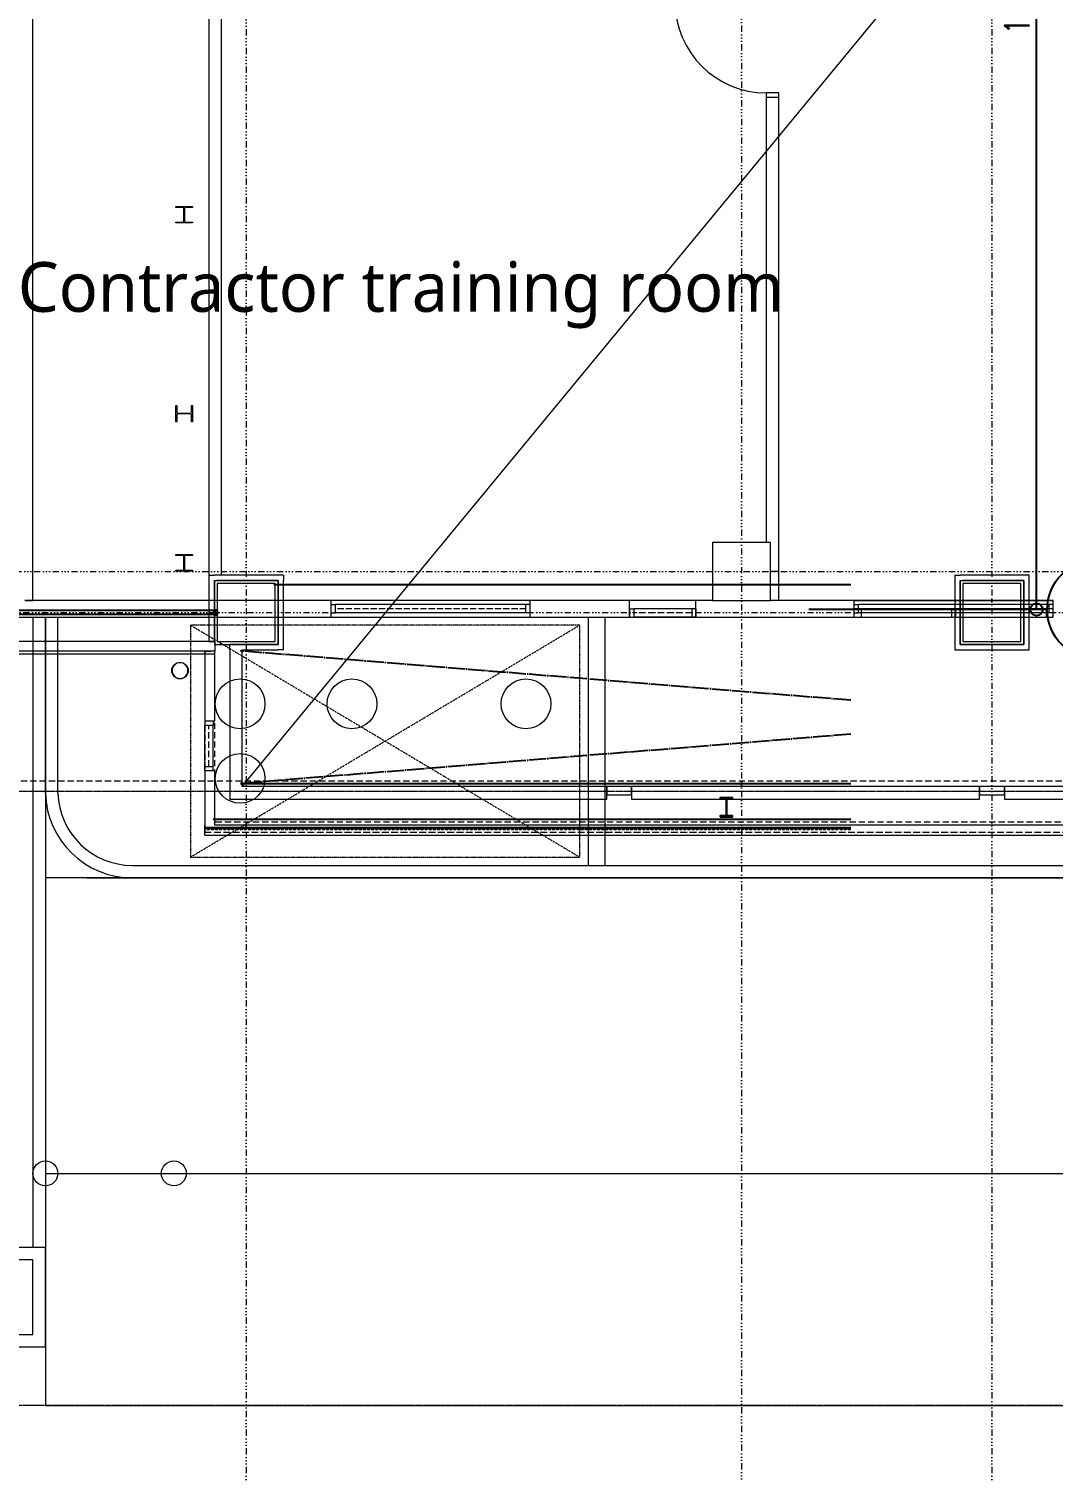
# Model space of a CAD drawing. Extents: x -168053 to 290600, y -560063 to 131745.
# Drawn here: x 240976 to 253339, y -10360 to 7043 of the extents above; entities that cross this region are included whole.
import ezdxf
from ezdxf.enums import TextEntityAlignment as Align

# ---------------------------------------------------------------- set-up
doc = ezdxf.new("R2010")
doc.units = 0
doc.header["$LTSCALE"] = 250
for name, pattern in [('H12PL1$0$CENTERK4', [0.3582, 0.3333, -0.0083, 0.0083, -0.0083]), ('H12PL1$0$DOTK1', [0.01, 0.005, -0.005]), ('H12PL1$0$HIDDEN', [0.4, 0.3, -0.1]), ('H12PL1$0$JJP_三點線', [0.9, 0.3, -0.15, 0, -0.15, 0, -0.15, 0, -0.15]), ('H12PL1$0$JJP_虛線(退縮線、投影線、地下室範圍、非屬本工程、圖面分區)', [0.45, 0.3, -0.15]), ('H12PL25$0$JJP_三點線', [0.9, 0.3, -0.15, 0, -0.15, 0, -0.15, 0, -0.15]), ('H12PL25$0$JJP_虛線(退縮線、投影線、地下室範圍、非屬本工程、圖面分區)', [0.45, 0.3, -0.15]), ('XFM2P25-200K$0$H12PL2$0$CENTERK1', [0.983, 0.833, -0.05, 0.05, -0.05])]:
    doc.linetypes.add(name, pattern=pattern)
for name, color, linetype in [('H12PL1$0$A-WALL-EX', 252, 'Continuous'), ('H12PL1$0$A-WALL-IN', 252, 'Continuous'), ('H12PL1$0$A-ZONE', 252, 'Continuous'), ('H12PL1$0$Door', 252, 'Continuous'), ('H12PL1$0$L10_14_KABE1', 252, 'Continuous'), ('H12PL1$0$L10_14_SIKICHI', 252, 'Continuous'), ('H12PL1$0$L10_14_SITE', 252, 'Continuous'), ('H12PL1$0$L10_14_SUGATA3', 252, 'Continuous'), ('H12PL1$0$L10_14_SUGATAD', 252, 'Continuous'), ('H12PL1$0$L10_14_陰井', 252, 'Continuous'), ('H12PL1$0$S-COL', 252, 'Continuous'), ('H12PL1$0$S-GRID', 252, 'Continuous'), ('H12PL1$0$Window', 252, 'Continuous'), ('H12PL25$0$A-OBJE-2D', 252, 'Continuous'), ('H12PL25$0$A-OBJE-MEP', 252, 'Continuous'), ('H12PL25$0$A-WALL-EX', 252, 'Continuous'), ('H12PL25$0$A-WALL-IN', 252, 'Continuous'), ('H12PL25$0$S-COL', 252, 'Continuous'), ('H12PL25$0$S-GRID', 252, 'Continuous'), ('H12PL25$0$Window', 252, 'Continuous'), ('XFDP20$0$A-Partition-Col (50K)', 9, 'Continuous'), ('XFDP20$0$A-W-R1 (Rockwool) (8K)', 9, 'Continuous'), ('XFM2P25-200K$0$arc-dim', 2, 'Continuous'), ('XFM2P25-200K$0$FLAG', 7, 'Continuous'), ('XFM2P25-200K$0$H12PL2$0$Fin-1', 253, 'Continuous'), ('XFM2P25-200K$0$H12PL2$0$Steel', 144, 'Continuous'), ('XFM2P25-200K$0$H12PL2$0$Temp', 251, 'Continuous'), ('XFM2P25-200K$0$M-PIPE-CHWR13', 94, 'Continuous'), ('XFM2P25-200K$0$柱位', 7, 'Continuous')]:
    doc.layers.add(name, color=color, linetype=linetype)
doc.styles.add('H12PL1$0$Standard', font='', dxfattribs={"width": 0.8})
doc.styles.add('XFM2P25-200K$0$CHINA', font='romans.shx', dxfattribs={"width": 0.7, "bigfont": 'chineset.shx'})
doc.styles.add('XFM2P25-200K$0$型式1', font='simplex.shx', dxfattribs={"width": 0.8, "bigfont": 'chineset.shx'})
doc.styles.get('H12PL1$0$Standard').set_extended_font_data('Microsoft JhengHei')
doc.dimstyles.new('XFM2P25-200K$0$ADS-100R', dxfattribs={"dimscale": 100, "dimtxt": 3, "dimasz": 1.5, "dimexe": 0, "dimexo": 0, "dimgap": 0.1, "dimtad": 1, "dimdec": 1, "dimrnd": 0.1, "dimdsep": 46, "dimlunit": 6, "dimtxsty": 'XFM2P25-200K$0$型式1', "dimblk1": 'XFM2P25-200K$0$_Origin', "dimblk2": 'XFM2P25-200K$0$_Origin', "dimsah": 1, "dimcen": 0, "dimclrd": 2, "dimclre": 11, "dimclrt": 7, "dimadec": 0, "dimazin": 0, "dimtfac": 1, "dimtdec": 1, "dimtix": 1, "dimtmove": 2, "dimatfit": 3, "dimldrblk": 'XFM2P25-200K$0$_Origin', "dimfxl": 1, "dimtolj": 1, "dimarcsym": 0})

# ---------------------------------------------------------------- blocks, each defined once
blk = doc.blocks.new('XFM2P25-200K$0$柱位編號')
at = {"layer": 'XFM2P25-200K$0$柱位'}
blk.add_circle((0, 0), 6, dxfattribs=at)
at = {"layer": 'XFM2P25-200K$0$柱位', "color": 7, "style": 'XFM2P25-200K$0$CHINA', "width": 0.7}
blk.add_attdef('LINNNO.', text='', height=6.5, dxfattribs=at).set_placement((0, -2.8), align=Align.CENTER)
blk = doc.blocks.new('XFM2P25-200K$0$_Origin')
at = {"color": 0, "lineweight": -2}
blk.add_line((0, 0), (-1, 0), dxfattribs=at)
blk.add_circle((0, 0), 0.5, dxfattribs=at)
blk = doc.blocks.new('*D28')
at = {"layer": 'DEFPOINTS', "color": 0, "transparency": 16777216}
for p in [(226737, 15037), (226737, 15037), (226737, 37)]:
    blk.add_point(p, dxfattribs=at)
at = {"layer": 'XFM2P25-200K$0$arc-dim', "color": 2, "lineweight": -2, "transparency": 16777216}
blk.add_line((226737, 187), (226737, 14887), dxfattribs=at)
at = {"layer": 'XFM2P25-200K$0$arc-dim', "color": 2, "lineweight": -2, "transparency": 16777216, "xscale": 150, "yscale": 150, "zscale": 150}
for p, rotation in [((226737, 15037), 90), ((226737, 37), 270)]:
    blk.add_blockref('XFM2P25-200K$0$_Origin', p, dxfattribs=dict(at, rotation=rotation))
at = {"layer": 'XFM2P25-200K$0$arc-dim', "color": 7, "transparency": 16777216, "insert": (226548, 7537), "char_height": 300, "attachment_point": 5, "rotation": 90, "style": 'XFM2P25-200K$0$型式1'}
blk.add_mtext('\\A1;15,000', dxfattribs=at)
blk = doc.blocks.new('XFDP20$0$TP1-50-Partition_Col-side')
blk.add_lwpolyline([(-2.5, -4), (-2.5, -3.9), (-2.6, -3.9), (-2.5, -3), (-2.5, -0.3), (-2.4, -0.2), (-0.7, -0.2), (-0.5, -0.2), (-0.1, -0.2), (0, -0.2), (0, -0.2), (0.5, -0.2), (0.6, -0.2), (2.4, -0.2), (2.5, -0.3), (2.5, -3), (2.6, -3.9), (2.5, -3.9), (2.5, -4), (2.7, -4), (2.7, 0), (-2.7, 0), (-2.7, -4)], close=True)
for points in [[(-1.6, -2.1), (-2.3, -2.1, 0.414213), (-2.4, -2.2), (-2.4, -3.6), (-2.5, -3.6), (-2.5, -2.2, -0.414213), (-2.3, -2), (-1.6, -2), (-1.6, -2.1)], [(1.6, -2.1), (2.3, -2.1, -0.414213), (2.4, -2.2), (2.4, -3.6), (2.5, -3.6), (2.5, -2.2, 0.414213), (2.3, -2), (1.6, -2), (1.6, -2.1)]]:
    blk.add_lwpolyline(points, format="xyb")
blk.add_lwpolyline([(2.2, -3.6), (-2.2, -3.6, -0.414214), (-2.3, -3.5), (-2.3, -2.6, -0.414214), (-2.2, -2.5), (-1.3, -2.5, 0.414214), (-1.1, -2.3), (-1.1, -2.2, 0.414214), (-1.3, -2.1), (-1.9, -2.1), (-1.9, -2.1), (-1.3, -2.1, -0.414214), (-1.2, -2.2), (-1.2, -2.3, -0.414214), (-1.3, -2.4), (-2.2, -2.4, 0.414214), (-2.4, -2.6), (-2.4, -3.5, 0.414214), (-2.2, -3.6), (2.2, -3.6, 0.414214), (2.4, -3.5), (2.4, -2.6, 0.414214), (2.2, -2.4), (1.3, -2.4, -0.414214), (1.2, -2.3), (1.2, -2.2, -0.414214), (1.3, -2.1), (1.9, -2.1), (1.9, -2.1), (1.3, -2.1, 0.414214), (1.1, -2.2), (1.1, -2.3, 0.414214), (1.3, -2.5), (2.2, -2.5, -0.414214), (2.3, -2.6), (2.3, -3.5, -0.414214)], format="xyb", close=True)
blk = doc.blocks.new('XFDP20')
at = {"layer": 'XFDP20$0$A-W-R1 (Rockwool) (8K)'}
for p, q in [((243250, 25, 0), (235550, 25, 0)), ((243250, -25, 0), (235550, -25, 0))]:
    blk.add_line(p, q, dxfattribs=at)
at = {"layer": 'XFDP20$0$A-Partition-Col (50K)', "xscale": 10, "yscale": 10, "zscale": 10, "rotation": 270}
blk.add_blockref('XFDP20$0$TP1-50-Partition_Col-side', (243250, 0, 0), dxfattribs=at)
blk = doc.blocks.new('H12PL25')
at = {"layer": 'H12PL25$0$A-OBJE-2D', "lineweight": 0}
blk.add_line((243550, -2100), (261050, 19100), dxfattribs=at)
at = {"layer": 'H12PL25$0$A-OBJE-MEP', "lineweight": 0, "flags": 128}
blk.add_lwpolyline([(242895, -700, 1), (242705, -700, 1)], format="xyb", close=True, dxfattribs=at)
at = {"layer": 'H12PL25$0$A-OBJE-MEP', "lineweight": 0}
blk.add_circle((242800, -700), 100, dxfattribs=at)
at = {"layer": 'H12PL25$0$A-WALL-EX', "lineweight": 0}
for p, q in [((243100, -465), (185050, -465)), ((243100, -500), (243100, -465)), ((243128, -465), (243100, -465)), ((243100, -500), (243100, -465)), ((243128, -465), (243100, -465)), ((243100, -500), (243220, -500)), ((243220, -465), (243128, -465)), ((243220, -465), (243128, -465)), ((243100, -1307), (243220, -1307)), ((243100, -1907), (243220, -1907))]:
    blk.add_line(p, q, dxfattribs=at)
at = {"layer": 'H12PL25$0$A-WALL-EX', "linetype": 'H12PL25$0$JJP_虛線(退縮線、投影線、地下室範圍、非屬本工程、圖面分區)', "lineweight": 0}
for p, q in [((243100, -465), (243100, -2530)), ((243220, -500), (243220, -465)), ((243100, -2530), (243100, -2650)), ((243100, -2650), (243220, -2650)), ((243220, -2650), (263780, -2650))]:
    blk.add_line(p, q, dxfattribs=at)
at = {"layer": 'H12PL25$0$A-WALL-EX', "lineweight": 0, "flags": 128}
for points in [[(243220, -350), (185050, -350)], [(185050, -500), (243100, -500)], [(185050, -500), (243100, -500)], [(185050, -500), (243100, -500)], [(185050, -500), (243100, -500)], [(243100, -500), (243100, -1307)], [(243220, -350), (243220, -465)], [(243220, -1307), (243220, -465)], [(243100, -1907), (243100, -2565)], [(243220, -2565), (243220, -1907)], [(243100, -2685), (243100, -2565)], [(263780, -2565), (243220, -2565)], [(243100, -2685), (263780, -2685)]]:
    blk.add_lwpolyline(points, dxfattribs=at)
at = {"layer": 'H12PL25$0$A-WALL-EX', "linetype": 'H12PL25$0$JJP_虛線(退縮線、投影線、地下室範圍、非屬本工程、圖面分區)', "lineweight": 0, "flags": 128}
for points in [[(243099.97, -465), (243100, -465)], [(243099.97, -465), (243099.97, -2650)], [(243100, -465), (243220, -465)], [(243220, -2530), (243220, -465)], [(263780, -2530), (243220, -2530)], [(243099.97, -2650.03), (243099.97, -2650)], [(243099.97, -2650.03), (263900, -2650.03)]]:
    blk.add_lwpolyline(points, dxfattribs=at)
at = {"layer": 'H12PL25$0$A-WALL-IN', "lineweight": 0, "flags": 128}
for points in [[(243150, 37225), (243150, 450)], [(243300, 450), (243300, 14650)], [(243150, 14550), (243150, 450)], [(243300, 450), (243300, 14550)], [(243150, 450), (243215, 450)], [(243150, 450), (243150, -350)], [(244050, 450), (243215, 450)], [(243215, 385), (243985, 385)], [(243215, -350), (243215, 385)], [(243215, 385), (243250, 385)], [(243215, 385), (243215, -385)], [(243950, 385), (243250, 385)], [(243985, 385), (243950, 385)], [(243985, 385), (243985, -385)], [(243985, -350), (243985, 385)], [(244050, 450), (244050, 385)], [(244050, -450), (244050, 385)], [(252150, 450), (252215, 450)], [(252150, 450), (252150, -450)], [(252985, 450), (252215, 450)], [(252215, 385), (252985, 385)], [(252215, -385), (252215, 385)], [(252215, 385), (252250, 385)], [(252215, 385), (252215, -385)], [(252950, 385), (252250, 385)], [(252985, 385), (252950, 385)], [(253050, 450), (252985, 450)], [(252985, 385), (252985, -385)], [(252985, -350), (252985, 385)], [(253050, -385), (253050, 450)], [(243150, -350), (243215, -350)], [(243215, -385), (243250, -385)], [(243250, -385), (243985, -385)], [(243985, -385), (243400, -385)], [(243400, -450), (243400, -385)], [(243400, -450), (243400, -2250)], [(243550, -2100), (243550, -450)], [(243550, -450), (243985, -450)], [(243985, -385), (243985, -350)], [(244050, -450), (243985, -450)], [(252150, -450), (252215, -450)], [(252985, -385), (252215, -385)], [(252215, -385), (252250, -385)], [(252215, -450), (253050, -450)], [(252250, -385), (252985, -385)], [(252985, -385), (252985, -350)], [(253050, -450), (253050, -385)], [(243400, -2250), (243550, -2250)], [(247950, -2100), (243550, -2100)], [(243550, -2250), (247950, -2250)], [(248250, -2100), (247950, -2100)], [(247950, -2100), (247950, -2200)], [(247950, -2250), (247950, -2100)], [(247950, -2200), (248250, -2200)], [(248250, -2200), (248250, -2100)], [(252450, -2100), (248250, -2100)], [(248250, -2100), (248250, -2250)], [(248250, -2250), (252450, -2250)], [(252750, -2100), (252450, -2100)], [(252450, -2100), (252450, -2200)], [(252450, -2250), (252450, -2100)], [(252450, -2200), (252750, -2200)], [(252750, -2200), (252750, -2100)], [(256950, -2100), (252750, -2100)], [(252750, -2100), (252750, -2250)], [(252750, -2250), (256950, -2250)]]:
    blk.add_lwpolyline(points, dxfattribs=at)
at = {"layer": 'H12PL25$0$S-COL', "lineweight": 0, "flags": 128}
for points in [[(242750, 4700), (242750, 4712), (242833, 4712, 0.41421356), (242846, 4725), (242846, 4875, 0.41421356), (242833, 4888), (242750, 4888), (242750, 4900), (242950, 4900), (242950, 4888), (242867, 4888, 0.41421356), (242854, 4875), (242854, 4725, 0.41421356), (242867, 4712), (242950, 4712), (242950, 4700)], [(242750, 2500), (242762, 2500), (242762, 2417, 0.41421356), (242775, 2404), (242925, 2404, 0.41421356), (242938, 2417), (242938, 2500), (242950, 2500), (242950, 2300), (242938, 2300), (242938, 2383, 0.41421356), (242925, 2396), (242775, 2396, 0.41421356), (242762, 2383), (242762, 2300), (242750, 2300)], [(242750, 500), (242750, 512), (242833, 512, 0.41421356), (242846, 525), (242846, 675, 0.41421356), (242833, 688), (242750, 688), (242750, 700), (242950, 700), (242950, 688), (242867, 688, 0.41421356), (242854, 675), (242854, 525, 0.41421356), (242867, 512), (242950, 512), (242950, 500)]]:
    blk.add_lwpolyline(points, format="xyb", close=True, dxfattribs=at)
for points in [[(243250, -350), (243950, -350), (243950, 350), (243250, 350)], [(252250, -350), (252950, -350), (252950, 350), (252250, 350)]]:
    blk.add_lwpolyline(points, close=True, dxfattribs=at)
at = {"layer": 'H12PL25$0$S-GRID', "linetype": 'H12PL25$0$JJP_三點線', "lineweight": 0}
for p, q in [((243600, 128250), (243600, -28000)), ((252600, 128250), (252600, -28000)), ((-29000, 0), (289600, 0))]:
    blk.add_line(p, q, dxfattribs=at)
at = {"layer": 'H12PL25$0$Window', "lineweight": 0}
for p, q in [((243100, -1307), (243200, -1307)), ((243100, -1307), (243100, -1357)), ((243100, -1857), (243100, -1357)), ((243100, -1357), (243200, -1357)), ((243200, -1307), (243200, -1357)), ((243200, -1857), (243200, -1357)), ((243100, -1857), (243200, -1857)), ((243100, -1907), (243100, -1857)), ((243100, -1907), (243200, -1907)), ((243200, -1907), (243200, -1857))]:
    blk.add_line(p, q, dxfattribs=at)
at = {"layer": 'H12PL25$0$Window', "linetype": 'H12PL25$0$JJP_虛線(退縮線、投影線、地下室範圍、非屬本工程、圖面分區)', "lineweight": 0}
blk.add_line((243150, -1857), (243150, -1357), dxfattribs=at)
blk.add_blockref('XFDP20', (0, 0))
blk = doc.blocks.new('H12PL1')
at = {"layer": 'H12PL1$0$A-WALL-EX', "lineweight": 0}
for p, q in [((247650, -550), (247650, -350)), ((250050, -350), (247650, -350)), ((250050, -550), (250050, -350)), ((251250, -550), (251250, -350)), ((252050, -350), (251250, -350)), ((252050, -550), (252050, -350)), ((256362.5, -350), (253962.5, -350)), ((247650, -550), (250050, -550)), ((251250, -550), (252050, -550)), ((253962.5, -550), (256362.5, -550))]:
    blk.add_line(p, q, dxfattribs=at)
at = {"layer": 'H12PL1$0$A-WALL-EX', "linetype": 'H12PL1$0$JJP_虛線(退縮線、投影線、地下室範圍、非屬本工程、圖面分區)', "lineweight": 0}
blk.add_line((243220, -2650), (263780, -2650), dxfattribs=at)
at = {"layer": 'H12PL1$0$A-WALL-EX', "lineweight": 0, "flags": 128}
for points in [[(247650, -350), (243950, -350)], [(251250, -350), (250050, -350)], [(252250, -350), (252050, -350)], [(253962.5, -350), (252950, -350)], [(243100, -550), (247650, -550)], [(250050, -550), (251250, -550)], [(252050, -550), (253962.5, -550)]]:
    blk.add_lwpolyline(points, dxfattribs=at)
at = {"layer": 'H12PL1$0$A-WALL-EX', "linetype": 'H12PL1$0$JJP_虛線(退縮線、投影線、地下室範圍、非屬本工程、圖面分區)', "lineweight": 0, "flags": 128}
for points in [[(263780, -2530), (243220, -2530)], [(263780, -2530), (243220, -2530)], [(243099.97, -2650.03), (263900, -2650.03)], [(243100, -2650), (263780, -2650)]]:
    blk.add_lwpolyline(points, dxfattribs=at)
at = {"layer": 'H12PL1$0$A-WALL-IN', "lineweight": 0}
blk.add_line((252900, 5725), (253050, 5725), dxfattribs=at)
at = {"layer": 'H12PL1$0$A-WALL-IN', "lineweight": 0, "flags": 128}
for points in [[(244050, -350), (244050, 7025)], [(252900, 5725), (252900, 350)], [(253050, -350), (253050, 5725)], [(253050, 0), (252950, 0)], [(253050, -350), (253050, 0)], [(243950, -350), (244050, -350)]]:
    blk.add_lwpolyline(points, dxfattribs=at)
at = {"layer": 'H12PL1$0$Door', "lineweight": 0}
for p, q in [((253050, 5775), (252900, 5775)), ((252900, 5775), (252900, 5725)), ((253050, 5725), (253050, 5775)), ((252900, 5725), (253050, 5725)), ((252900, 5725), (253050, 5725)), ((252900, 5725), (253050, 5725))]:
    blk.add_line(p, q, dxfattribs=at)
blk.add_arc((252900, 6875), 1100, 180, 270, dxfattribs=at)
at = {"layer": 'H12PL1$0$L10_14_KABE1', "lineweight": 0}
for p, q in [((185100, -550), (244150, -550)), ((244150, -550), (253962.5, -550))]:
    blk.add_line(p, q, dxfattribs=at)
at = {"layer": 'H12PL1$0$L10_14_SIKICHI', "linetype": 'H12PL1$0$CENTERK4', "lineweight": 0}
blk.add_line((263352.82, -10066.2), (-23200, -9996.16), dxfattribs=at)
at = {"layer": 'H12PL1$0$L10_14_SITE', "lineweight": 0}
for p, q in [((244200.39, -2675), (244200.39, -550)), ((244350.45, -2675), (244350.45, -550)), ((250750, -550), (250750, -3550)), ((250950, -550), (250950, -3550)), ((245250, -3546.43), (264825, -3546.43)), ((244700, -3696.43), (264825, -3696.43))]:
    blk.add_line(p, q, dxfattribs=at)
at = {"layer": 'H12PL1$0$L10_14_SITE', "lineweight": 0, "flags": 128}
blk.add_lwpolyline([(256191.74, -3696.43), (251701.61, -3696.43), (249187.57, -3696.43), (244200, -3696.43), (244200.03, -10061.9), (262200, -10064.78), (262200, -3696.43)], close=True, dxfattribs=at)
blk.add_lwpolyline([(244200.02, -7262.4), (262200.02, -7262.4), (261800.02, -6562.4), (262200.02, -7262.4), (261800.02, -7962.4)], dxfattribs=at)
at = {"layer": 'H12PL1$0$L10_14_SITE', "lineweight": 0}
for centre in [(244200.02, -7262.4), (245750, -7262.39)]:
    blk.add_circle(centre, 150, dxfattribs=at)
for radius, start in [(1050, 181.559434), (900, 181.81942)]:
    blk.add_arc((245250, -2646.43), radius, start, 270, dxfattribs=at)
at = {"layer": 'H12PL1$0$L10_14_SUGATA3', "lineweight": 0}
blk.add_line((253962.5, -550), (256362.5, -550), dxfattribs=at)
for centre in [(246550, -1596.43), (247900, -1596.43), (250000, -1596.43), (246550, -2496.43)]:
    blk.add_circle(centre, 300, dxfattribs=at)
at = {"layer": 'H12PL1$0$L10_14_SUGATAD', "linetype": 'H12PL1$0$DOTK1', "lineweight": 0}
for p, q in [((245950, -3446.43), (250650, -646.43)), ((245950, -646.43), (250650, -3446.43)), ((243100, -2650), (257325, -2650))]:
    blk.add_line(p, q, dxfattribs=at)
at = {"layer": 'H12PL1$0$L10_14_SUGATAD', "linetype": 'H12PL1$0$DOTK1', "lineweight": 0, "flags": 128}
blk.add_lwpolyline([(245950, -3446.43), (250650, -3446.43), (250650, -646.43), (245950, -646.43)], close=True, dxfattribs=at)
at = {"layer": 'H12PL1$0$L10_14_陰井', "lineweight": 0}
for p, q in [((244050, -550), (244050, -8155.89)), ((244199.99, -550), (244200.03, -9711.52))]:
    blk.add_line(p, q, dxfattribs=at)
at = {"layer": 'H12PL1$0$L10_14_陰井', "lineweight": 0, "flags": 128}
for points in [[(243000.01, -9355.89), (244200.01, -9355.89), (244200.01, -8155.89), (243000.01, -8155.89)], [(243150.01, -9205.89), (244050.01, -9205.89), (244050.01, -8305.89), (243150.01, -8305.89)]]:
    blk.add_lwpolyline(points, close=True, dxfattribs=at)
at = {"layer": 'H12PL1$0$S-COL', "lineweight": 0, "flags": 128}
blk.add_lwpolyline([(252250, -350), (252950, -350), (252950, 350), (252250, 350)], close=True, dxfattribs=at)
at = {"layer": 'H12PL1$0$S-GRID', "linetype": 'H12PL1$0$JJP_三點線', "lineweight": 0}
for p, q in [((252600, 128250), (252600, -28000)), ((-29000, 0), (289600, 0))]:
    blk.add_line(p, q, dxfattribs=at)
at = {"layer": 'H12PL1$0$Window', "lineweight": 0}
for p, q in [((247650, -500), (247650, -400)), ((247650, -400), (247700, -400)), ((247650, -500), (247700, -500)), ((250000, -400), (247700, -400)), ((247700, -500), (247700, -400)), ((250000, -500), (247700, -500)), ((250000, -500), (250000, -400)), ((250050, -400), (250000, -400)), ((250050, -500), (250000, -500)), ((250050, -500), (250050, -400)), ((251250, -450), (251250, -550)), ((251250, -450), (251300, -450)), ((252000, -450), (251300, -450)), ((251300, -450), (251300, -550)), ((252000, -450), (252000, -550)), ((252050, -450), (252000, -450)), ((252050, -450), (252050, -550)), ((253962.5, -350), (256362.5, -350)), ((253962.5, -450), (253962.5, -350)), ((253962.5, -500), (253962.5, -400)), ((253962.5, -400), (254012.5, -400)), ((254047.5, -450), (253962.5, -450)), ((253962.5, -550), (253962.5, -450)), ((253962.5, -550), (253962.5, -450)), ((253962.5, -500), (254012.5, -500)), ((256312.5, -400), (254012.5, -400)), ((254012.5, -500), (254012.5, -400)), ((256312.5, -500), (254012.5, -500)), ((254047.5, -550), (254047.5, -450)), ((255137.5, -450), (254047.5, -450)), ((255187.5, -450), (255137.5, -450)), ((255137.5, -450), (255137.5, -550)), ((255187.5, -450), (255137.5, -450)), ((255187.5, -550), (255187.5, -450)), ((256277.5, -450), (255187.5, -450)), ((256362.5, -450), (256277.5, -450)), ((256277.5, -450), (256277.5, -550)), ((256312.5, -500), (256312.5, -400)), ((256362.5, -400), (256312.5, -400)), ((256362.5, -500), (256312.5, -500)), ((256362.5, -450), (256362.5, -350)), ((256362.5, -500), (256362.5, -400)), ((256362.5, -550), (256362.5, -450)), ((256362.5, -550), (256362.5, -450)), ((251250, -550), (251300, -550)), ((252000, -550), (251300, -550)), ((252050, -550), (252000, -550)), ((253962.5, -550), (256362.5, -550)), ((253962.5, -550), (254047.5, -550)), ((254047.5, -550), (255137.5, -550)), ((255137.5, -550), (255187.5, -550)), ((255137.5, -550), (255187.5, -550)), ((255187.5, -550), (256277.5, -550)), ((256277.5, -550), (256362.5, -550))]:
    blk.add_line(p, q, dxfattribs=at)
at = {"layer": 'H12PL1$0$Window', "linetype": 'H12PL1$0$HIDDEN', "lineweight": 0}
for p, q in [((250000, -450), (247700, -450)), ((256312.5, -450), (254012.5, -450))]:
    blk.add_line(p, q, dxfattribs=at)
at = {"layer": 'H12PL1$0$Window', "linetype": 'H12PL1$0$JJP_虛線(退縮線、投影線、地下室範圍、非屬本工程、圖面分區)', "lineweight": 0}
blk.add_line((252000, -500), (251300, -500), dxfattribs=at)
at = {"layer": 'H12PL1$0$A-ZONE', "style": 'H12PL1$0$Standard'}
blk.add_text('Contractor training room', height=600, dxfattribs=at).set_placement((248489.43, 3733.23), align=Align.TOP_CENTER)
blk = doc.blocks.new('XFM2P25-200K$0$A$C8ab4c955')
at = {"layer": 'XFM2P25-200K$0$FLAG'}
blk.add_line((226866.05, 36.63), (223989.36, 36.63), dxfattribs=at)
at = {"layer": 'XFM2P25-200K$0$H12PL2$0$Fin-1', "color": 8, "linetype": 'Continuous'}
blk.add_lwpolyline([(216704.63, -2613.69), (216704.63, -2599.19), (216729.43, -2599.19), (216729.43, -2613.69), (216754.23, -2613.69), (216754.23, -2599.19), (216779.03, -2599.19), (216779.03, -2613.69), (216803.83, -2613.69), (216803.83, -2599.19), (216828.63, -2599.19), (216828.63, -2613.69), (216853.43, -2613.69), (216853.43, -2599.19), (216878.23, -2599.19), (216878.23, -2613.69), (216903.03, -2613.69), (216903.03, -2599.19), (216927.83, -2599.19), (216927.83, -2613.69), (216952.63, -2613.69), (216952.63, -2599.19), (216977.43, -2599.19), (216977.43, -2613.69), (217002.23, -2613.69), (217002.23, -2599.19), (217027.03, -2599.19), (217027.03, -2613.69), (217051.83, -2613.69), (217051.83, -2599.19), (217076.63, -2599.19), (217076.63, -2613.69), (217101.43, -2613.69), (217101.43, -2599.19), (217126.23, -2599.19), (217126.23, -2613.69), (217151.03, -2613.69), (217151.03, -2599.19), (217175.83, -2599.19), (217175.83, -2613.69), (217200.63, -2613.69), (217200.63, -2599.19), (217225.43, -2599.19), (217225.43, -2613.69), (217250.23, -2613.69), (217250.23, -2599.19), (217275.03, -2599.19), (217275.03, -2613.69), (217299.83, -2613.69), (217299.83, -2599.19), (217324.63, -2599.19), (217324.63, -2613.69), (217349.43, -2613.69), (217349.43, -2599.19), (217374.23, -2599.19), (217374.23, -2613.69), (217399.03, -2613.69), (217399.03, -2599.19), (217423.83, -2599.19), (217423.83, -2613.69), (217448.63, -2613.69), (217448.63, -2599.19), (217473.43, -2599.19), (217473.43, -2613.69), (217498.23, -2613.69), (217498.23, -2599.19), (217523.03, -2599.19), (217523.03, -2613.69), (217547.83, -2613.69), (217547.83, -2599.19), (217572.63, -2599.19), (217572.63, -2613.69), (217597.43, -2613.69), (217597.43, -2599.19), (217622.23, -2599.19), (217622.23, -2613.69), (217647.03, -2613.69), (217647.03, -2599.19), (217671.83, -2599.19), (217671.83, -2613.69), (217696.63, -2613.69), (217696.63, -2599.19), (217721.43, -2599.19), (217721.43, -2613.69), (217746.23, -2613.69), (217746.23, -2599.19), (217771.03, -2599.19), (217771.03, -2613.69), (217795.83, -2613.69), (217795.83, -2599.19), (217820.63, -2599.19), (217820.63, -2613.69), (217845.43, -2613.69), (217845.43, -2599.19), (217870.23, -2599.19), (217870.23, -2613.69), (217895.03, -2613.69), (217895.03, -2599.19), (217919.83, -2599.19), (217919.83, -2613.69), (217944.63, -2613.69), (217944.63, -2599.19), (217969.43, -2599.19), (217969.43, -2613.69), (217994.23, -2613.69), (217994.23, -2599.19), (218019.03, -2599.19), (218019.03, -2613.69), (218043.83, -2613.69), (218043.83, -2599.19), (218068.63, -2599.19), (218068.63, -2613.69), (218093.43, -2613.69), (218093.43, -2599.19), (218118.23, -2599.19), (218118.23, -2613.69), (218143.03, -2613.69), (218143.03, -2599.19), (218167.83, -2599.19), (218167.83, -2613.69), (218192.63, -2613.69), (218192.63, -2599.19), (218217.43, -2599.19), (218217.43, -2613.69), (218242.23, -2613.69), (218242.23, -2599.19), (218267.03, -2599.19), (218267.03, -2613.69), (218291.83, -2613.69), (218291.83, -2599.19), (218316.63, -2599.19), (218316.63, -2613.69), (218341.43, -2613.69), (218341.43, -2599.19), (218366.23, -2599.19), (218366.23, -2613.69), (218391.03, -2613.69), (218391.03, -2599.19), (218415.83, -2599.19), (218415.83, -2613.69), (218440.63, -2613.69), (218440.63, -2599.19), (218465.43, -2599.19), (218465.43, -2613.69), (218490.23, -2613.69), (218490.23, -2599.19), (218515.03, -2599.19), (218515.03, -2613.69), (218539.83, -2613.69), (218539.83, -2599.19), (218564.63, -2599.19), (218564.63, -2613.69), (218589.43, -2613.69), (218589.43, -2599.19), (218614.23, -2599.19), (218614.23, -2613.69), (218639.03, -2613.69), (218639.03, -2599.19), (218663.83, -2599.19), (218663.83, -2613.69), (218688.63, -2613.69), (218688.63, -2599.19), (218713.43, -2599.19), (218713.43, -2613.69), (218738.23, -2613.69), (218738.23, -2599.19), (218763.03, -2599.19), (218763.03, -2613.69), (218787.83, -2613.69), (218787.83, -2599.19), (218812.63, -2599.19), (218812.63, -2613.69), (218837.43, -2613.69), (218837.43, -2599.19), (218862.23, -2599.19), (218862.23, -2613.69), (218887.03, -2613.69), (218887.03, -2599.19), (218911.83, -2599.19), (218911.83, -2613.69), (218936.63, -2613.69), (218936.63, -2599.19), (218961.43, -2599.19), (218961.43, -2613.69), (218986.23, -2613.69), (218986.23, -2599.19), (219011.03, -2599.19), (219011.03, -2613.69), (219035.83, -2613.69), (219035.83, -2599.19), (219060.63, -2599.19), (219060.63, -2613.69), (219085.43, -2613.69), (219085.43, -2599.19), (219110.23, -2599.19), (219110.23, -2613.69), (219135.03, -2613.69), (219135.03, -2599.19), (219159.83, -2599.19), (219159.83, -2613.69), (219184.63, -2613.69), (219184.63, -2599.19), (219209.43, -2599.19), (219209.43, -2613.69), (219234.23, -2613.69), (219234.23, -2599.19), (219259.03, -2599.19), (219259.03, -2613.69), (219283.83, -2613.69), (219283.83, -2599.19), (219308.63, -2599.19), (219308.63, -2613.69), (219333.43, -2613.69), (219333.43, -2599.19), (219358.23, -2599.19), (219358.23, -2613.69), (219383.03, -2613.69), (219383.03, -2599.19), (219407.83, -2599.19), (219407.83, -2613.69), (219432.63, -2613.69), (219432.63, -2599.19), (219457.43, -2599.19), (219457.43, -2613.69), (219482.23, -2613.69), (219482.23, -2599.19), (219507.03, -2599.19), (219507.03, -2613.69), (219531.83, -2613.69), (219531.83, -2599.19), (219556.63, -2599.19), (219556.63, -2613.69), (219581.43, -2613.69), (219581.43, -2599.19), (219606.23, -2599.19), (219606.23, -2613.69), (219631.03, -2613.69), (219631.03, -2599.19), (219655.83, -2599.19), (219655.83, -2613.69), (219680.63, -2613.69), (219680.63, -2599.19), (219705.43, -2599.19), (219705.43, -2613.69), (219730.23, -2613.69), (219730.23, -2599.19), (219755.03, -2599.19), (219755.03, -2613.69), (219779.83, -2613.69), (219779.83, -2599.19), (219804.63, -2599.19), (219804.63, -2613.69), (219829.43, -2613.69), (219829.43, -2599.19), (219854.23, -2599.19), (219854.23, -2613.69), (219879.03, -2613.69), (219879.03, -2599.19), (219903.83, -2599.19), (219903.83, -2613.69), (219928.63, -2613.69), (219928.63, -2599.19), (219953.43, -2599.19), (219953.43, -2613.69), (219978.23, -2613.69), (219978.23, -2599.19), (220003.03, -2599.19), (220003.03, -2613.69), (220027.83, -2613.69), (220027.83, -2599.19), (220052.63, -2599.19), (220052.63, -2613.69), (220077.43, -2613.69), (220077.43, -2599.19), (220102.23, -2599.19), (220102.23, -2613.69), (220127.03, -2613.69), (220127.03, -2599.19), (220151.83, -2599.19), (220151.83, -2613.69), (220176.63, -2613.69), (220176.63, -2599.19), (220201.43, -2599.19), (220201.43, -2613.69), (220226.23, -2613.69), (220226.23, -2599.19), (220251.03, -2599.19), (220251.03, -2613.69), (220275.83, -2613.69), (220275.83, -2599.19), (220300.63, -2599.19), (220300.63, -2613.69), (220325.43, -2613.69), (220325.43, -2599.19), (220350.23, -2599.19), (220350.23, -2613.69), (220375.03, -2613.69), (220375.03, -2599.19), (220399.83, -2599.19), (220399.83, -2613.69), (220424.63, -2613.69), (220424.63, -2599.19), (220449.43, -2599.19), (220449.43, -2613.69), (220474.23, -2613.69), (220474.23, -2599.19), (220499.03, -2599.19), (220499.03, -2613.69), (220523.83, -2613.69), (220523.83, -2599.19), (220548.63, -2599.19), (220548.63, -2613.69), (220573.43, -2613.69), (220573.43, -2599.19), (220598.23, -2599.19), (220598.23, -2613.69), (220623.03, -2613.69), (220623.03, -2599.19), (220647.83, -2599.19), (220647.83, -2613.69), (220672.63, -2613.69), (220672.63, -2599.19), (220697.43, -2599.19), (220697.43, -2613.69), (220722.23, -2613.69), (220722.23, -2599.19), (220747.03, -2599.19), (220747.03, -2613.69), (220771.83, -2613.69), (220771.83, -2599.19), (220796.63, -2599.19), (220796.63, -2613.69), (220821.43, -2613.69), (220821.43, -2599.19), (220846.23, -2599.19), (220846.23, -2613.69), (220871.03, -2613.69), (220871.03, -2599.19), (220895.83, -2599.19), (220895.83, -2613.69), (220919.03, -2613.69), (220919.03, -2599.19), (220943.83, -2599.19), (220943.83, -2613.69), (220968.63, -2613.69), (220968.63, -2599.19), (220993.43, -2599.19), (220993.43, -2613.69), (221018.23, -2613.69), (221018.23, -2599.19), (221043.03, -2599.19), (221043.03, -2613.69), (221067.83, -2613.69), (221067.83, -2599.19), (221092.63, -2599.19), (221092.63, -2613.69), (221117.43, -2613.69), (221117.43, -2599.19), (221142.23, -2599.19), (221142.23, -2613.69), (221167.03, -2613.69), (221167.03, -2599.19), (221191.83, -2599.19), (221191.83, -2613.69), (221216.63, -2613.69), (221216.63, -2599.19), (221241.43, -2599.19), (221241.43, -2613.69), (221266.23, -2613.69), (221266.23, -2599.19), (221291.03, -2599.19), (221291.03, -2613.69), (221315.83, -2613.69), (221315.83, -2599.19), (221340.63, -2599.19), (221340.63, -2613.69), (221365.43, -2613.69), (221365.43, -2599.19), (221390.23, -2599.19), (221390.23, -2613.69), (221415.03, -2613.69), (221415.03, -2599.19), (221439.83, -2599.19), (221439.83, -2613.69), (221464.63, -2613.69), (221464.63, -2599.19), (221489.43, -2599.19), (221489.43, -2613.69), (221514.23, -2613.69), (221514.23, -2599.19), (221539.03, -2599.19), (221539.03, -2613.69), (221563.83, -2613.69), (221563.83, -2599.19), (221588.63, -2599.19), (221588.63, -2613.69), (221613.43, -2613.69), (221613.43, -2599.19), (221638.23, -2599.19), (221638.23, -2613.69), (221663.03, -2613.69), (221663.03, -2599.19), (221687.83, -2599.19), (221687.83, -2613.69), (221712.63, -2613.69), (221712.63, -2599.19), (221737.43, -2599.19), (221737.43, -2613.69), (221762.23, -2613.69), (221762.23, -2599.19), (221787.03, -2599.19), (221787.03, -2613.69), (221811.83, -2613.69), (221811.83, -2599.19), (221836.63, -2599.19), (221836.63, -2613.69), (221861.43, -2613.69), (221861.43, -2599.19), (221886.23, -2599.19), (221886.23, -2613.69), (221911.03, -2613.69), (221911.03, -2599.19), (221935.83, -2599.19), (221935.83, -2613.69), (221960.63, -2613.69), (221960.63, -2599.19), (221985.43, -2599.19), (221985.43, -2613.69), (222010.23, -2613.69), (222010.23, -2599.19), (222035.03, -2599.19), (222035.03, -2613.69), (222059.83, -2613.69), (222059.83, -2599.19), (222084.63, -2599.19), (222084.63, -2613.69), (222109.43, -2613.69), (222109.43, -2599.19), (222134.23, -2599.19), (222134.23, -2613.69), (222159.03, -2613.69), (222159.03, -2599.19), (222183.83, -2599.19), (222183.83, -2613.69), (222208.63, -2613.69), (222208.63, -2599.19), (222233.43, -2599.19), (222233.43, -2613.69), (222258.23, -2613.69), (222258.23, -2599.19), (222283.03, -2599.19), (222283.03, -2613.69), (222307.83, -2613.69), (222307.83, -2599.19), (222332.63, -2599.19), (222332.63, -2613.69), (222357.43, -2613.69), (222357.43, -2599.19), (222382.23, -2599.19), (222382.23, -2613.69), (222407.03, -2613.69), (222407.03, -2599.19), (222431.83, -2599.19), (222431.83, -2613.69), (222456.63, -2613.69), (222456.63, -2599.19), (222481.43, -2599.19), (222481.43, -2613.69), (222506.23, -2613.69), (222506.23, -2599.19), (222531.03, -2599.19), (222531.03, -2613.69), (222555.83, -2613.69), (222555.83, -2599.19), (222580.63, -2599.19), (222580.63, -2613.69), (222605.43, -2613.69), (222605.43, -2599.19), (222630.23, -2599.19), (222630.23, -2613.69), (222655.03, -2613.69), (222655.03, -2599.19), (222679.83, -2599.19), (222679.83, -2613.69), (222704.63, -2613.69), (222704.63, -2599.19), (222729.43, -2599.19), (222729.43, -2613.69), (222754.23, -2613.69), (222754.23, -2599.19), (222779.03, -2599.19), (222779.03, -2613.69), (222803.83, -2613.69), (222803.83, -2599.19), (222828.63, -2599.19), (222828.63, -2613.69), (222853.43, -2613.69), (222853.43, -2599.19), (222878.23, -2599.19), (222878.23, -2613.69), (222903.03, -2613.69), (222903.03, -2599.19), (222927.83, -2599.19), (222927.83, -2613.69), (222952.63, -2613.69), (222952.63, -2599.19), (222977.43, -2599.19), (222977.43, -2613.69), (223002.23, -2613.69), (223002.23, -2599.19), (223027.03, -2599.19), (223027.03, -2613.69), (223051.83, -2613.69), (223051.83, -2599.19), (223076.63, -2599.19), (223076.63, -2613.69), (223101.43, -2613.69), (223101.43, -2599.19), (223126.23, -2599.19), (223126.23, -2613.69), (223151.03, -2613.69), (223151.03, -2599.19), (223175.83, -2599.19), (223175.83, -2613.69), (223200.63, -2613.69), (223200.63, -2599.19), (223225.43, -2599.19), (223225.43, -2613.69), (223250.23, -2613.69), (223250.23, -2599.19), (223275.03, -2599.19), (223275.03, -2613.69), (223299.83, -2613.69), (223299.83, -2599.19), (223324.63, -2599.19), (223324.63, -2613.69), (223349.43, -2613.69), (223349.43, -2599.19), (223374.23, -2599.19), (223374.23, -2613.69), (223399.03, -2613.69), (223399.03, -2599.19), (223423.83, -2599.19), (223423.83, -2613.69), (223448.63, -2613.69), (223448.63, -2599.19), (223473.43, -2599.19), (223473.43, -2613.69), (223498.23, -2613.69), (223498.23, -2599.19), (223523.03, -2599.19), (223523.03, -2613.69), (223547.83, -2613.69), (223547.83, -2599.19), (223572.63, -2599.19), (223572.63, -2613.69), (223597.43, -2613.69), (223597.43, -2599.19), (223622.23, -2599.19), (223622.23, -2613.69), (223647.03, -2613.69), (223647.03, -2599.19), (223671.83, -2599.19), (223671.83, -2613.69), (223696.63, -2613.69), (223696.63, -2599.19), (223721.43, -2599.19), (223721.43, -2613.69), (223746.23, -2613.69), (223746.23, -2599.19), (223771.03, -2599.19), (223771.03, -2613.69), (223795.83, -2613.69), (223795.83, -2599.19), (223820.63, -2599.19), (223820.63, -2613.69), (223845.43, -2613.69), (223845.43, -2599.19), (223870.23, -2599.19), (223870.23, -2613.69), (223895.03, -2613.69), (223895.03, -2599.19), (223919.83, -2599.19), (223919.83, -2613.69), (223944.63, -2613.69), (223944.63, -2599.19), (223969.43, -2599.19), (223969.43, -2613.69), (223994.23, -2613.69), (223994.23, -2599.19), (224019.03, -2599.19), (224019.03, -2613.69), (224043.83, -2613.69), (224043.83, -2599.19), (224068.63, -2599.19), (224068.63, -2613.69), (224093.43, -2613.69), (224093.43, -2599.19), (224118.23, -2599.19), (224118.23, -2613.69), (224143.03, -2613.69), (224143.03, -2599.19), (224167.83, -2599.19), (224167.83, -2613.69), (224192.63, -2613.69), (224192.63, -2599.19), (224217.43, -2599.19), (224217.43, -2613.69), (224242.23, -2613.69), (224242.23, -2599.19), (224267.03, -2599.19), (224267.03, -2613.69), (224291.83, -2613.69), (224291.83, -2599.19), (224316.63, -2599.19), (224316.63, -2613.69), (224341.43, -2613.69), (224341.43, -2599.19), (224366.23, -2599.19), (224366.23, -2613.69), (224391.03, -2613.69), (224391.03, -2599.19), (224415.83, -2599.19), (224415.83, -2613.69), (224440.63, -2613.69), (224440.63, -2599.19), (224465.43, -2599.19), (224465.43, -2613.69), (224490.23, -2613.69), (224490.23, -2599.19), (224495.35, -2599.19)], dxfattribs=at)
at = {"layer": 'XFM2P25-200K$0$H12PL2$0$Steel', "color": 8}
for p, q in [((216700.43, -2594.19), (224495.35, -2594.19)), ((216800.43, -2494.19), (224495.35, -2494.19))]:
    blk.add_line(p, q, dxfattribs=at)
blk.add_lwpolyline([(222919.21, -2463.69), (223069.21, -2463.69), (223069.21, -2451.69), (223006.21, -2451.69, -0.41421356), (222998.21, -2443.69), (222998.21, -2253.69, -0.41421356), (223006.21, -2245.69), (223069.21, -2245.69), (223069.21, -2233.69), (222919.21, -2233.69), (222919.21, -2245.69), (222982.21, -2245.69, -0.41421356), (222990.21, -2253.69), (222990.21, -2443.69, -0.41421356), (222982.21, -2451.69), (222919.21, -2451.69)], format="xyb", close=True, dxfattribs=at)
at = {"layer": 'XFM2P25-200K$0$H12PL2$0$Temp', "color": 8}
for p, q in [((217530.93, 336.31), (224495.35, 336.31)), ((217130.93, -2063.69), (224495.35, -2063.69))]:
    blk.add_line(p, q, dxfattribs=at)
at = {"layer": 'XFM2P25-200K$0$H12PL2$0$Temp', "color": 8, "linetype": 'XFM2P25-200K$0$H12PL2$0$CENTERK1'}
for p, q in [((224495.35, -1058.8), (217130.93, -463.69)), ((224495.35, -1468.59), (217130.93, -2063.69))]:
    blk.add_line(p, q, dxfattribs=at)
at = {"layer": 'XFM2P25-200K$0$FLAG', "xscale": 100, "yscale": 100, "zscale": 100}
blk.add_blockref('XFM2P25-200K$0$柱位編號', (227466.05, 36.63), dxfattribs=at).add_auto_attribs({'LINNNO.': 'A'})
at = {"layer": 'XFM2P25-200K$0$arc-dim'}
dim = blk.add_linear_dim(base=(226736.91, 15036.63), p1=(226736.91, 36.63), p2=(226736.91, 15036.63), angle=90, dimstyle='XFM2P25-200K$0$ADS-100R', dxfattribs=at)
dim.commit()
dim.dimension.update_dxf_attribs({"geometry": '*D28', "text_midpoint": (226548.34, 7536.63)})
blk = doc.blocks.new('XFM2P25-200K')
at = {"layer": 'XFM2P25-200K$0$M-PIPE-CHWR13'}
blk.add_blockref('XFM2P25-200K$0$A$C8ab4c955', (26400, 0), dxfattribs=at)

msp = doc.modelspace()

# ---------------------------------------------------------------- block references
msp.add_blockref('XFM2P25-200K', (0, 0))

# ---------------------------------------------------------------- next in the draw order: block references
msp.add_blockref('H12PL25', (0, 0))

# ---------------------------------------------------------------- next in the draw order: block references
msp.add_blockref('H12PL1', (-3024, 495))

doc.saveas('drawing.dxf')
